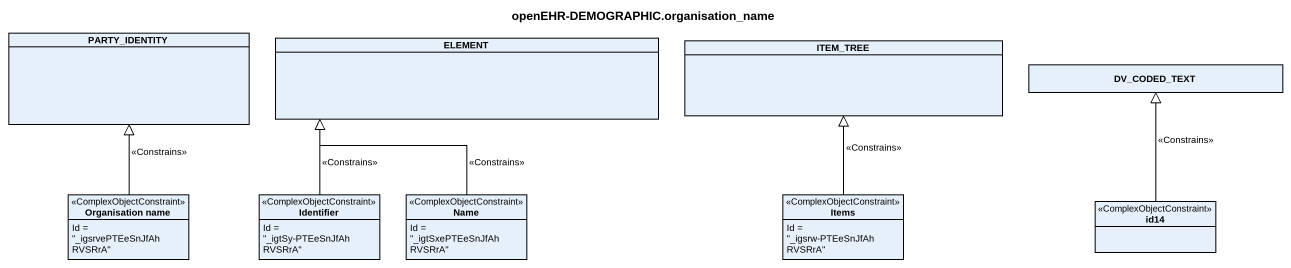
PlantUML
@startuml
title openEHR-DEMOGRAPHIC.organisation_name
hide circle
hide empty members
class PARTY_IDENTITY
class ELEMENT
class ITEM_TREE
class DV_CODED_TEXT
class "Organisation name" as Organisation_name <<ComplexObjectConstraint>> {
  Id = "_igsrvePTEeSnJfAhRVSRrA"
}
class Identifier <<ComplexObjectConstraint>> {
  Id = "_igtSy-PTEeSnJfAhRVSRrA"
}
class Name <<ComplexObjectConstraint>> {
  Id = "_igtSxePTEeSnJfAhRVSRrA"
}
class Items <<ComplexObjectConstraint>> {
  Id = "_igsrw-PTEeSnJfAhRVSRrA"
}
class id14 <<ComplexObjectConstraint>>
Organisation_name -up-|> PARTY_IDENTITY : <<Constrains>>
Identifier -up-|> ELEMENT : <<Constrains>>
Name -up-|> ELEMENT : <<Constrains>>
Items -up-|> ITEM_TREE : <<Constrains>>
id14 -up-|> DV_CODED_TEXT : <<Constrains>>
@enduml
